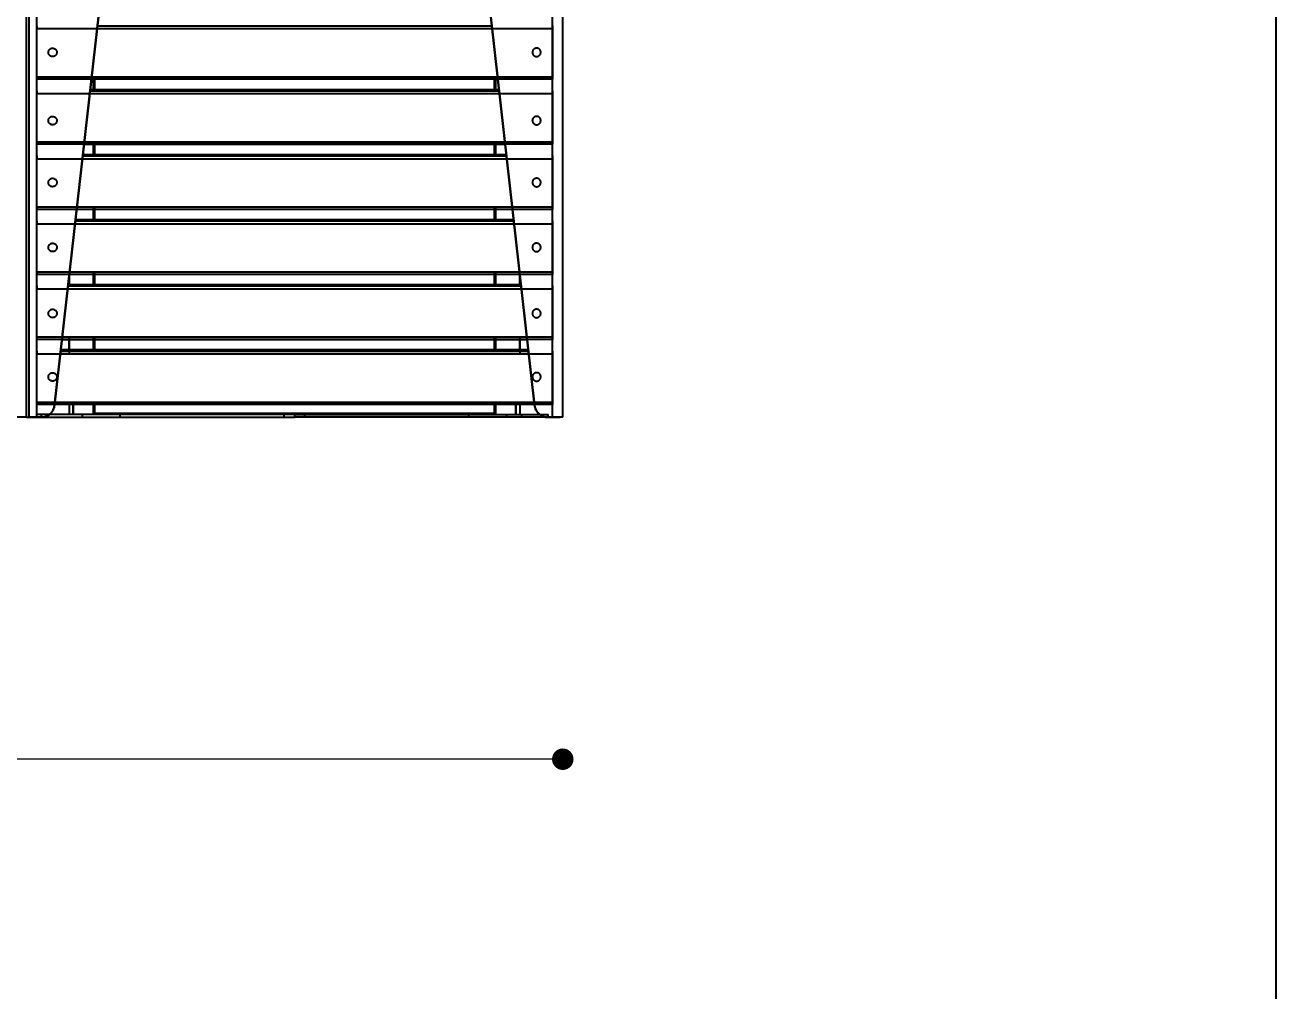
# Model space of a CAD drawing. Header units: millimetres. Extents: x 10366 to 28454, y 24552 to 29702.
# Drawn here: x 17979 to 18912, y 27082 to 27802 of the extents above; entities that cross this region are included whole.
import ezdxf

# ---------------------------------------------------------------- set-up
doc = ezdxf.new("R2010")
doc.units = ezdxf.units.MM
doc.header["$LTSCALE"] = 3
doc.layers.add('DomyÅ›lny', color=7, linetype='Continuous')
doc.styles.get("Standard").update_dxf_attribs({"font": 'arial.ttf'})
doc.dimstyles.new('MATEUSZ', dxfattribs={"dimtxt": 35, "dimasz": 16, "dimexe": 0.18, "dimexo": 0.0625, "dimgap": 0.09, "dimtad": 0, "dimdec": 0, "dimdsep": 46, "dimtxsty": 'Standard', "dimblk": 'DOT', "dimcen": 0.09, "dimse1": 1, "dimse2": 1, "dimadec": 0, "dimazin": 0, "dimtfac": 1, "dimtdec": 0, "dimtofl": 0, "dimtmove": 0, "dimatfit": 3, "dimfxl": 1, "dimtolj": 1, "dimtzin": 0, "dimlwd": 9, "dimlwe": 9, "dimarcsym": 0})

# ---------------------------------------------------------------- blocks, each defined once
blk = doc.blocks.new('_Dot')
at = {"color": 0, "linetype": 'ByBlock', "lineweight": -2}
blk.add_line((-0.5, 0), (-1, 0), dxfattribs=at)
at = {"color": 0, "linetype": 'ByBlock', "const_width": 0.5}
blk.add_lwpolyline([(-0.25, 0, 1), (0.25, 0, 1)], format="xyb", close=True, dxfattribs=at)
blk = doc.blocks.new('*D52')
at = {"color": 0, "lineweight": 9, "transparency": 16777216}
for p, q in [((16795.83, 27254.8), (17529.19, 27254.8)), ((18363.83, 27254.8), (17630.48, 27254.8))]:
    blk.add_line(p, q, dxfattribs=at)
at = {"layer": 'Defpoints', "color": 0, "transparency": 16777216}
for p in [(16779.83, 27509.83), (18379.83, 27509.83), (18379.83, 27254.8)]:
    blk.add_point(p, dxfattribs=at)
at = {"color": 0, "lineweight": 9, "transparency": 16777216, "xscale": 16, "yscale": 16, "zscale": 16, "rotation": 180}
blk.add_blockref('_Dot', (16779.83, 27254.8), dxfattribs=at)
at = {"color": 0, "lineweight": 9, "transparency": 16777216, "xscale": 16, "yscale": 16, "zscale": 16}
blk.add_blockref('_Dot', (18379.83, 27254.8), dxfattribs=at)
at = {"color": 0, "transparency": 16777216, "insert": (17579.83, 27254.8), "char_height": 35, "attachment_point": 5}
blk.add_mtext('\\A1;1600', dxfattribs=at)

msp = doc.modelspace()

# ---------------------------------------------------------------- linework, layer by layer
msp.add_lwpolyline([(15282.83, 24555.13), (15282.83, 29687.29), (18911.63, 29687.29), (18911.63, 24555.13)], close=True)
at = {"layer": 'DomyÅ›lny'}
for p, q in [((18379.83, 27509.83), (18379.83, 28283.59)), ((17979.83, 27509.83), (17979.83, 28219.94)), ((17979.83, 27509.83), (17979.83, 28219.94)), ((17981.83, 27509.83), (17981.83, 28219.94)), ((17987.59, 27509.83), (17987.59, 28218.62)), ((18372.07, 27509.83), (18372.07, 28218.62)), ((18379.83, 27509.83), (18379.83, 28219.94)), ((18000.84, 27518.71), (18073.55, 28163.24)), ((18073.51, 28162.9), (18000.84, 27518.71)), ((18358.83, 27518.71), (18286.12, 28163.24)), ((18286.16, 28162.9), (18358.83, 27518.71)), ((17987.59, 27763.76), (17987.59, 27799.68)), ((17987.59, 27799.68), (18372.07, 27799.68)), ((18032.77, 27801.81), (18326.9, 27801.81)), ((18372.07, 27799.68), (18372.07, 27763.76)), ((17987.59, 27763.76), (18372.07, 27763.76)), ((18372.07, 27761.89), (17987.59, 27761.89)), ((18029.83, 27753.29), (18029.83, 27763)), ((18030.83, 27753.29), (18030.83, 27763.76)), ((18328.83, 27753.29), (18328.83, 27763.76)), ((18329.83, 27754), (18329.83, 27763)), ((17987.59, 27715.24), (17987.59, 27751.16)), ((17987.59, 27751.16), (18372.07, 27751.16)), ((18027.3, 27753.29), (18332.37, 27753.29)), ((18027.42, 27754.33), (18332.25, 27754.33)), ((18027.42, 27754.32), (18332.25, 27754.32)), ((18372.07, 27751.16), (18372.07, 27715.24)), ((17987.59, 27715.24), (18372.07, 27715.24)), ((18029.83, 27704.77), (18029.83, 27715.24)), ((18030.83, 27704.77), (18030.83, 27715.24)), ((18328.83, 27704.77), (18328.83, 27715.24)), ((18329.83, 27704.77), (18329.83, 27715.24)), ((18372.07, 27713.37), (17987.59, 27713.37)), ((18021.83, 27704.77), (18337.84, 27704.77)), ((18021.94, 27705.81), (18337.73, 27705.81)), ((18021.94, 27705.8), (18337.73, 27705.8)), ((18022.8, 27713.37), (18336.87, 27713.37)), ((17987.59, 27702.64), (18372.07, 27702.64)), ((17987.59, 27666.72), (17987.59, 27702.64)), ((18372.07, 27702.64), (18372.07, 27666.72)), ((17987.59, 27666.72), (18372.07, 27666.72)), ((18372.07, 27664.85), (17987.59, 27664.85)), ((18029.83, 27656.25), (18029.83, 27666.72)), ((18030.83, 27656.25), (18030.83, 27666.72)), ((18328.83, 27656.25), (18328.83, 27666.72)), ((18329.83, 27656.25), (18329.83, 27666.72)), ((17987.59, 27618.2), (17987.59, 27654.12)), ((17987.59, 27654.12), (18372.07, 27654.12)), ((18016.35, 27656.25), (18343.32, 27656.25)), ((18016.47, 27657.29), (18343.2, 27657.29)), ((18016.47, 27657.28), (18343.2, 27657.28)), ((18372.07, 27654.12), (18372.07, 27618.2)), ((17987.59, 27618.2), (18372.07, 27618.2)), ((18372.07, 27616.33), (17987.59, 27616.33)), ((18011.83, 27608.43), (18011.83, 27616.2)), ((18011.83, 27616.2), (18011.83, 27607.61)), ((18029.83, 27607.73), (18029.83, 27618.2)), ((18030.83, 27607.73), (18030.83, 27618.2)), ((18328.83, 27607.73), (18328.83, 27618.2)), ((18329.83, 27607.73), (18329.83, 27618.2)), ((18347.83, 27616.22), (18347.83, 27607.61)), ((18347.83, 27608.43), (18347.83, 27616.22)), ((17987.59, 27605.6), (18372.07, 27605.6)), ((17987.59, 27569.68), (17987.59, 27605.6)), ((18010.88, 27607.73), (18348.79, 27607.73)), ((18011, 27608.77), (18348.67, 27608.77)), ((18011, 27608.76), (18348.67, 27608.76)), ((18372.07, 27605.6), (18372.07, 27569.68)), ((17987.59, 27569.68), (18372.07, 27569.68)), ((18372.07, 27567.81), (17987.59, 27567.81)), ((18006.38, 27567.81), (18353.29, 27567.81)), ((18011.83, 27559.21), (18011.83, 27569.68)), ((18011.83, 27569.68), (18011.83, 27557.08)), ((18029.83, 27559.21), (18029.83, 27569.68)), ((18030.83, 27559.21), (18030.83, 27569.68)), ((18328.83, 27559.21), (18328.83, 27569.68)), ((18329.83, 27559.21), (18329.83, 27569.68)), ((18347.83, 27569.68), (18347.83, 27557.08)), ((18347.83, 27559.21), (18347.83, 27569.68)), ((17987.59, 27521.16), (17987.59, 27557.08)), ((17987.59, 27557.08), (18372.07, 27557.08)), ((18005.4, 27559.21), (18354.26, 27559.21)), ((18005.52, 27560.25), (18354.15, 27560.25)), ((18005.52, 27560.24), (18354.15, 27560.24)), ((18372.07, 27557.08), (18372.07, 27521.16)), ((17987.59, 27521.16), (18372.07, 27521.16)), ((18372.07, 27519.29), (17987.59, 27519.29)), ((18011.83, 27521.16), (18011.83, 27511.84)), ((18011.83, 27521.16), (18011.83, 27511.84)), ((18014.83, 27521.16), (18014.83, 27511.83)), ((18014.83, 27511.83), (18014.83, 27521.16)), ((18029.83, 27511.83), (18029.83, 27521.16)), ((18030.83, 27512.83), (18030.83, 27521.16)), ((18328.83, 27512.83), (18328.83, 27521.16)), ((18329.83, 27511.83), (18329.83, 27521.16)), ((18344.83, 27521.16), (18344.83, 27511.83)), ((18344.83, 27511.83), (18344.83, 27521.16)), ((18347.83, 27521.16), (18347.83, 27511.84)), ((18347.83, 27521.16), (18347.83, 27511.84)), ((17981.83, 27509.83), (17981.83, 27511.83)), ((17981.83, 27509.83), (17990.81, 27509.83)), ((17990.81, 27511.83), (17987.59, 27511.83)), ((17987.59, 27509.83), (17990.9, 27509.83)), ((17990.9, 27509.83), (17987.59, 27509.83)), ((17990.81, 27511.83), (17990.81, 27509.83)), ((18179.83, 27511.83), (17990.81, 27511.83)), ((17990.81, 27509.83), (18179.83, 27509.83)), ((18021.46, 27511.83), (18021.46, 27509.83)), ((18030.83, 27512.83), (18328.83, 27512.83)), ((18049.83, 27509.83), (18049.83, 27511.83)), ((18172.07, 27509.83), (18172.07, 27511.83)), ((18179.83, 27511.83), (18368.86, 27511.83)), ((18179.83, 27511.83), (18179.83, 27509.83)), ((18179.83, 27511.83), (18179.83, 27509.83)), ((18368.86, 27509.83), (18179.83, 27509.83)), ((18187.59, 27509.83), (18187.59, 27511.83)), ((18309.83, 27509.83), (18309.83, 27511.83)), ((18338.21, 27509.83), (18338.21, 27511.83)), ((18349.21, 27509.83), (18349.21, 27511.83)), ((18372.07, 27509.83), (18368.77, 27509.83)), ((18368.77, 27509.83), (18372.07, 27509.83)), ((18368.86, 27509.83), (18368.86, 27511.83)), ((18368.86, 27509.83), (18377.83, 27509.83))]:
    msp.add_line(p, q, dxfattribs=at)
for points in [[(17987.59, 27801.81, 0), (17987.59, 27801.78, 0), (17987.59, 27801.68, 0), (17987.59, 27801.25, 0), (17987.59, 27799.68, 0)], [(18372.07, 27801.81, 0), (18372.07, 27801.78, 0), (18372.07, 27801.68, 0), (18372.07, 27801.25, 0), (18372.07, 27799.68, 0)], [(17987.59, 27763.76, 0), (17987.59, 27762.37, 0), (17987.59, 27761.99, 0), (17987.59, 27761.9, 0), (17987.59, 27761.89, 0), (17987.59, 27761.89, 0), (17987.59, 27761.89, 0), (17987.59, 27761.89, 0), (17987.59, 27761.89, 0), (17987.59, 27761.89, 0), (17987.59, 27761.89, 0), (17987.59, 27761.89, 0), (17987.59, 27761.89, 0), (17987.59, 27761.89, 0), (17987.59, 27761.89, 0), (17987.59, 27761.89, 0), (17987.59, 27761.89, 0), (17987.59, 27761.89, 0), (17987.59, 27761.89, 0), (17987.59, 27761.89, 0), (17987.59, 27761.89, 0), (17987.59, 27761.89, 0), (17987.59, 27761.89, 0)], [(18372.07, 27763.76, 0), (18372.07, 27762.37, 0), (18372.07, 27761.99, 0), (18372.07, 27761.9, 0), (18372.07, 27761.89, 0), (18372.07, 27761.89, 0), (18372.07, 27761.89, 0), (18372.07, 27761.89, 0), (18372.07, 27761.89, 0), (18372.07, 27761.89, 0), (18372.07, 27761.89, 0), (18372.07, 27761.89, 0), (18372.07, 27761.89, 0), (18372.07, 27761.89, 0), (18372.07, 27761.89, 0), (18372.07, 27761.89, 0), (18372.07, 27761.89, 0), (18372.07, 27761.89, 0), (18372.07, 27761.89, 0), (18372.07, 27761.89, 0), (18372.07, 27761.89, 0), (18372.07, 27761.89, 0), (18372.07, 27761.89, 0)], [(17987.59, 27753.29, 0), (17987.59, 27753.26, 0), (17987.59, 27753.16, 0), (17987.59, 27752.73, 0), (17987.59, 27751.16, 0)], [(18372.07, 27753.29, 0), (18372.07, 27753.26, 0), (18372.07, 27753.16, 0), (18372.07, 27752.73, 0), (18372.07, 27751.16, 0)], [(17987.59, 27715.24, 0), (17987.59, 27713.85, 0), (17987.59, 27713.47, 0), (17987.59, 27713.38, 0), (17987.59, 27713.37, 0), (17987.59, 27713.37, 0), (17987.59, 27713.37, 0), (17987.59, 27713.37, 0), (17987.59, 27713.37, 0), (17987.59, 27713.37, 0), (17987.59, 27713.37, 0), (17987.59, 27713.37, 0), (17987.59, 27713.37, 0), (17987.59, 27713.37, 0), (17987.59, 27713.37, 0), (17987.59, 27713.37, 0), (17987.59, 27713.37, 0), (17987.59, 27713.37, 0), (17987.59, 27713.37, 0), (17987.59, 27713.37, 0), (17987.59, 27713.37, 0), (17987.59, 27713.37, 0), (17987.59, 27713.37, 0)], [(18372.07, 27715.24, 0), (18372.07, 27713.85, 0), (18372.07, 27713.47, 0), (18372.07, 27713.38, 0), (18372.07, 27713.37, 0), (18372.07, 27713.37, 0), (18372.07, 27713.37, 0), (18372.07, 27713.37, 0), (18372.07, 27713.37, 0), (18372.07, 27713.37, 0), (18372.07, 27713.37, 0), (18372.07, 27713.37, 0), (18372.07, 27713.37, 0), (18372.07, 27713.37, 0), (18372.07, 27713.37, 0), (18372.07, 27713.37, 0), (18372.07, 27713.37, 0), (18372.07, 27713.37, 0), (18372.07, 27713.37, 0), (18372.07, 27713.37, 0), (18372.07, 27713.37, 0), (18372.07, 27713.37, 0), (18372.07, 27713.37, 0)], [(17987.59, 27704.77, 0), (17987.59, 27704.74, 0), (17987.59, 27704.64, 0), (17987.59, 27704.21, 0), (17987.59, 27702.64, 0)], [(18372.07, 27704.77, 0), (18372.07, 27704.74, 0), (18372.07, 27704.64, 0), (18372.07, 27704.21, 0), (18372.07, 27702.64, 0)], [(17987.59, 27666.72, 0), (17987.59, 27665.33, 0), (17987.59, 27664.95, 0), (17987.59, 27664.86, 0), (17987.59, 27664.85, 0), (17987.59, 27664.85, 0), (17987.59, 27664.85, 0), (17987.59, 27664.85, 0), (17987.59, 27664.85, 0), (17987.59, 27664.85, 0), (17987.59, 27664.85, 0), (17987.59, 27664.85, 0), (17987.59, 27664.85, 0), (17987.59, 27664.85, 0), (17987.59, 27664.85, 0), (17987.59, 27664.85, 0), (17987.59, 27664.85, 0), (17987.59, 27664.85, 0), (17987.59, 27664.85, 0), (17987.59, 27664.85, 0), (17987.59, 27664.85, 0), (17987.59, 27664.85, 0), (17987.59, 27664.85, 0)], [(18372.07, 27666.72, 0), (18372.07, 27665.33, 0), (18372.07, 27664.95, 0), (18372.07, 27664.86, 0), (18372.07, 27664.85, 0), (18372.07, 27664.85, 0), (18372.07, 27664.85, 0), (18372.07, 27664.85, 0), (18372.07, 27664.85, 0), (18372.07, 27664.85, 0), (18372.07, 27664.85, 0), (18372.07, 27664.85, 0), (18372.07, 27664.85, 0), (18372.07, 27664.85, 0), (18372.07, 27664.85, 0), (18372.07, 27664.85, 0), (18372.07, 27664.85, 0), (18372.07, 27664.85, 0), (18372.07, 27664.85, 0), (18372.07, 27664.85, 0), (18372.07, 27664.85, 0), (18372.07, 27664.85, 0), (18372.07, 27664.85, 0)], [(17987.59, 27656.25, 0), (17987.59, 27656.22, 0), (17987.59, 27656.12, 0), (17987.59, 27655.69, 0), (17987.59, 27654.12, 0)], [(18372.07, 27656.25, 0), (18372.07, 27656.22, 0), (18372.07, 27656.12, 0), (18372.07, 27655.69, 0), (18372.07, 27654.12, 0)], [(17987.59, 27618.2, 0), (17987.59, 27616.81, 0), (17987.59, 27616.43, 0), (17987.59, 27616.34, 0), (17987.59, 27616.33, 0), (17987.59, 27616.33, 0), (17987.59, 27616.33, 0), (17987.59, 27616.33, 0), (17987.59, 27616.33, 0), (17987.59, 27616.33, 0), (17987.59, 27616.33, 0), (17987.59, 27616.33, 0), (17987.59, 27616.33, 0), (17987.59, 27616.33, 0), (17987.59, 27616.33, 0), (17987.59, 27616.33, 0), (17987.59, 27616.33, 0), (17987.59, 27616.33, 0), (17987.59, 27616.33, 0), (17987.59, 27616.33, 0), (17987.59, 27616.33, 0), (17987.59, 27616.33, 0), (17987.59, 27616.33, 0)], [(18372.07, 27618.2, 0), (18372.07, 27616.81, 0), (18372.07, 27616.43, 0), (18372.07, 27616.34, 0), (18372.07, 27616.33, 0), (18372.07, 27616.33, 0), (18372.07, 27616.33, 0), (18372.07, 27616.33, 0), (18372.07, 27616.33, 0), (18372.07, 27616.33, 0), (18372.07, 27616.33, 0), (18372.07, 27616.33, 0), (18372.07, 27616.33, 0), (18372.07, 27616.33, 0), (18372.07, 27616.33, 0), (18372.07, 27616.33, 0), (18372.07, 27616.33, 0), (18372.07, 27616.33, 0), (18372.07, 27616.33, 0), (18372.07, 27616.33, 0), (18372.07, 27616.33, 0), (18372.07, 27616.33, 0), (18372.07, 27616.33, 0)], [(17987.59, 27607.73, 0), (17987.59, 27607.7, 0), (17987.59, 27607.6, 0), (17987.59, 27607.17, 0), (17987.59, 27605.6, 0)], [(18372.07, 27607.73, 0), (18372.07, 27607.7, 0), (18372.07, 27607.6, 0), (18372.07, 27607.17, 0), (18372.07, 27605.6, 0)], [(17987.59, 27569.68, 0), (17987.59, 27568.29, 0), (17987.59, 27567.91, 0), (17987.59, 27567.82, 0), (17987.59, 27567.81, 0), (17987.59, 27567.81, 0), (17987.59, 27567.81, 0), (17987.59, 27567.81, 0), (17987.59, 27567.81, 0), (17987.59, 27567.81, 0), (17987.59, 27567.81, 0), (17987.59, 27567.81, 0), (17987.59, 27567.81, 0), (17987.59, 27567.81, 0), (17987.59, 27567.81, 0), (17987.59, 27567.81, 0), (17987.59, 27567.81, 0), (17987.59, 27567.81, 0), (17987.59, 27567.81, 0), (17987.59, 27567.81, 0), (17987.59, 27567.81, 0), (17987.59, 27567.81, 0), (17987.59, 27567.81, 0)], [(18372.07, 27569.68, 0), (18372.07, 27568.29, 0), (18372.07, 27567.91, 0), (18372.07, 27567.82, 0), (18372.07, 27567.81, 0), (18372.07, 27567.81, 0), (18372.07, 27567.81, 0), (18372.07, 27567.81, 0), (18372.07, 27567.81, 0), (18372.07, 27567.81, 0), (18372.07, 27567.81, 0), (18372.07, 27567.81, 0), (18372.07, 27567.81, 0), (18372.07, 27567.81, 0), (18372.07, 27567.81, 0), (18372.07, 27567.81, 0), (18372.07, 27567.81, 0), (18372.07, 27567.81, 0), (18372.07, 27567.81, 0), (18372.07, 27567.81, 0), (18372.07, 27567.81, 0), (18372.07, 27567.81, 0), (18372.07, 27567.81, 0)], [(17987.59, 27559.21, 0), (17987.59, 27559.18, 0), (17987.59, 27559.08, 0), (17987.59, 27558.65, 0), (17987.59, 27557.08, 0)], [(18372.07, 27559.21, 0), (18372.07, 27559.18, 0), (18372.07, 27559.08, 0), (18372.07, 27558.65, 0), (18372.07, 27557.08, 0)], [(17987.59, 27521.16, 0), (17987.59, 27519.77, 0), (17987.59, 27519.39, 0), (17987.59, 27519.3, 0), (17987.59, 27519.29, 0), (17987.59, 27519.29, 0), (17987.59, 27519.29, 0), (17987.59, 27519.29, 0), (17987.59, 27519.29, 0), (17987.59, 27519.29, 0), (17987.59, 27519.29, 0), (17987.59, 27519.29, 0), (17987.59, 27519.29, 0), (17987.59, 27519.29, 0), (17987.59, 27519.29, 0), (17987.59, 27519.29, 0), (17987.59, 27519.29, 0), (17987.59, 27519.29, 0), (17987.59, 27519.29, 0), (17987.59, 27519.29, 0), (17987.59, 27519.29, 0), (17987.59, 27519.29, 0), (17987.59, 27519.29, 0)], [(18000.84, 27518.71, 0), (18000.69, 27517.78, 0), (18000.45, 27516.88, 0), (18000.14, 27516, 0), (17999.75, 27515.17, 0), (17999.28, 27514.37, 0), (17998.74, 27513.62, 0), (17998.14, 27512.93, 0), (17997.48, 27512.3, 0), (17996.77, 27511.74, 0), (17996.02, 27511.24, 0), (17995.23, 27510.81, 0), (17994.4, 27510.46, 0), (17993.55, 27510.19, 0), (17992.67, 27509.99, 0), (17991.8, 27509.87, 0), (17990.9, 27509.83, 0)], [(17990.9, 27509.83, 0), (17991.84, 27509.87, 0), (17992.76, 27510, 0), (17993.67, 27510.22, 0), (17994.55, 27510.52, 0), (17995.39, 27510.9, 0), (17996.19, 27511.35, 0), (17996.95, 27511.87, 0), (17997.65, 27512.45, 0), (17998.29, 27513.09, 0), (17998.87, 27513.79, 0), (17999.38, 27514.53, 0), (17999.82, 27515.31, 0), (18000.19, 27516.12, 0), (18000.48, 27516.97, 0), (18000.69, 27517.82, 0), (18000.84, 27518.71, 0)], [(18358.83, 27518.71, 0), (18358.98, 27517.78, 0), (18359.21, 27516.88, 0), (18359.53, 27516, 0), (18359.92, 27515.17, 0), (18360.39, 27514.37, 0), (18360.93, 27513.62, 0), (18361.53, 27512.93, 0), (18362.19, 27512.3, 0), (18362.9, 27511.74, 0), (18363.65, 27511.24, 0), (18364.44, 27510.81, 0), (18365.27, 27510.46, 0), (18366.12, 27510.19, 0), (18366.99, 27509.99, 0), (18367.87, 27509.87, 0), (18368.77, 27509.83, 0)], [(18368.77, 27509.83, 0), (18367.83, 27509.87, 0), (18366.91, 27510, 0), (18366, 27510.22, 0), (18365.12, 27510.52, 0), (18364.28, 27510.9, 0), (18363.48, 27511.35, 0), (18362.72, 27511.87, 0), (18362.02, 27512.45, 0), (18361.38, 27513.09, 0), (18360.8, 27513.79, 0), (18360.29, 27514.53, 0), (18359.85, 27515.31, 0), (18359.48, 27516.12, 0), (18359.19, 27516.97, 0), (18358.97, 27517.82, 0), (18358.83, 27518.71, 0)], [(18372.07, 27521.16, 0), (18372.07, 27519.77, 0), (18372.07, 27519.39, 0), (18372.07, 27519.3, 0), (18372.07, 27519.29, 0), (18372.07, 27519.29, 0), (18372.07, 27519.29, 0), (18372.07, 27519.29, 0), (18372.07, 27519.29, 0), (18372.07, 27519.29, 0), (18372.07, 27519.29, 0), (18372.07, 27519.29, 0), (18372.07, 27519.29, 0), (18372.07, 27519.29, 0), (18372.07, 27519.29, 0), (18372.07, 27519.29, 0), (18372.07, 27519.29, 0), (18372.07, 27519.29, 0), (18372.07, 27519.29, 0), (18372.07, 27519.29, 0), (18372.07, 27519.29, 0), (18372.07, 27519.29, 0), (18372.07, 27519.29, 0)], [(17979.83, 27509.83, 0), (17979.83, 27509.83, 0), (17979.83, 27509.83, 0), (17979.83, 27509.83, 0), (17979.83, 27509.83, 0), (17979.83, 27509.83, 0), (17979.83, 27509.83, 0), (17979.83, 27509.83, 0), (17979.83, 27509.83, 0), (17979.83, 27509.83, 0), (17979.83, 27509.83, 0), (17979.82, 27509.83, 0), (17979.69, 27509.83, 0), (17979.04, 27509.83, 0), (17972.07, 27509.83, 0)], [(17979.83, 27509.83, 0), (17979.83, 27509.83, 0), (17979.83, 27509.83, 0), (17979.83, 27509.83, 0), (17979.83, 27509.83, 0), (17979.83, 27509.83, 0), (17979.83, 27509.83, 0), (17979.83, 27509.83, 0), (17979.83, 27509.83, 0), (17979.83, 27509.83, 0), (17979.84, 27509.83, 0), (17979.85, 27509.83, 0), (17979.9, 27509.83, 0), (17980.09, 27509.83, 0), (17982.06, 27509.83, 0), (17987.59, 27509.83, 0)], [(17987.59, 27509.83, 0), (17981.83, 27509.83, 0)], [(18372.07, 27509.83, 0), (18377.83, 27509.83, 0)], [(18379.83, 27509.83, 0), (18379.83, 27509.83, 0), (18379.83, 27509.83, 0), (18379.83, 27509.83, 0), (18379.83, 27509.83, 0), (18379.83, 27509.83, 0), (18379.83, 27509.83, 0), (18379.83, 27509.83, 0), (18379.83, 27509.83, 0), (18379.83, 27509.83, 0), (18379.83, 27509.83, 0), (18379.82, 27509.83, 0), (18379.69, 27509.83, 0), (18379.04, 27509.83, 0), (18372.07, 27509.83, 0)]]:
    msp.add_polyline3d(points, dxfattribs=at)
for points in [[(17996.3, 27781.41, 0), (17996.26, 27781.69, 0), (17996.25, 27781.98, 0), (17996.27, 27782.28, 0), (17996.32, 27782.58, 0), (17996.4, 27782.89, 0), (17996.51, 27783.19, 0), (17996.66, 27783.48, 0), (17996.83, 27783.75, 0), (17997.03, 27784.01, 0), (17997.26, 27784.24, 0), (17997.5, 27784.45, 0), (17997.76, 27784.62, 0), (17998.04, 27784.77, 0), (17998.31, 27784.89, 0), (17998.59, 27784.97, 0), (17998.87, 27785.03, 0), (17999.15, 27785.07, 0), (17999.44, 27785.08, 0), (17999.74, 27785.06, 0), (18000.05, 27785.01, 0), (18000.35, 27784.93, 0), (18000.65, 27784.82, 0), (18000.94, 27784.68, 0), (18001.22, 27784.5, 0), (18001.48, 27784.3, 0), (18001.71, 27784.08, 0), (18001.91, 27783.83, 0), (18002.09, 27783.57, 0), (18002.24, 27783.3, 0), (18002.36, 27783.02, 0), (18002.45, 27782.74, 0), (18002.51, 27782.47, 0), (18002.54, 27782.19, 0), (18002.55, 27781.89, 0), (18002.53, 27781.59, 0), (18002.48, 27781.29, 0), (18002.4, 27780.98, 0), (18002.29, 27780.69, 0), (18002.15, 27780.4, 0), (18001.97, 27780.12, 0), (18001.77, 27779.87, 0), (18001.54, 27779.63, 0), (18001.3, 27779.43, 0), (18001.04, 27779.25, 0), (18000.77, 27779.1, 0), (18000.49, 27778.99, 0), (18000.21, 27778.9, 0), (17999.93, 27778.84, 0), (17999.65, 27778.8, 0), (17999.36, 27778.79, 0), (17999.06, 27778.81, 0), (17998.75, 27778.86, 0), (17998.45, 27778.94, 0), (17998.15, 27779.05, 0), (17997.86, 27779.2, 0), (17997.58, 27779.37, 0), (17997.33, 27779.57, 0), (17997.09, 27779.8, 0), (17996.89, 27780.04, 0), (17996.71, 27780.3, 0), (17996.56, 27780.57, 0), (17996.44, 27780.85, 0), (17996.36, 27781.13, 0)], [(18363.37, 27781.41, 0), (18363.41, 27781.69, 0), (18363.42, 27781.98, 0), (18363.4, 27782.28, 0), (18363.35, 27782.58, 0), (18363.27, 27782.89, 0), (18363.16, 27783.19, 0), (18363.01, 27783.48, 0), (18362.84, 27783.75, 0), (18362.64, 27784.01, 0), (18362.41, 27784.24, 0), (18362.16, 27784.45, 0), (18361.9, 27784.62, 0), (18361.63, 27784.77, 0), (18361.35, 27784.89, 0), (18361.07, 27784.97, 0), (18360.8, 27785.03, 0), (18360.52, 27785.07, 0), (18360.22, 27785.08, 0), (18359.92, 27785.06, 0), (18359.62, 27785.01, 0), (18359.31, 27784.93, 0), (18359.01, 27784.82, 0), (18358.72, 27784.68, 0), (18358.45, 27784.5, 0), (18358.19, 27784.3, 0), (18357.96, 27784.08, 0), (18357.75, 27783.83, 0), (18357.57, 27783.57, 0), (18357.43, 27783.3, 0), (18357.31, 27783.02, 0), (18357.22, 27782.74, 0), (18357.16, 27782.47, 0), (18357.13, 27782.19, 0), (18357.12, 27781.89, 0), (18357.13, 27781.59, 0), (18357.18, 27781.29, 0), (18357.26, 27780.98, 0), (18357.38, 27780.69, 0), (18357.52, 27780.4, 0), (18357.69, 27780.12, 0), (18357.9, 27779.87, 0), (18358.12, 27779.63, 0), (18358.37, 27779.43, 0), (18358.63, 27779.25, 0), (18358.9, 27779.1, 0), (18359.18, 27778.99, 0), (18359.46, 27778.9, 0), (18359.73, 27778.84, 0), (18360.02, 27778.8, 0), (18360.31, 27778.79, 0), (18360.61, 27778.81, 0), (18360.91, 27778.86, 0), (18361.22, 27778.94, 0), (18361.52, 27779.05, 0), (18361.81, 27779.2, 0), (18362.09, 27779.37, 0), (18362.34, 27779.57, 0), (18362.57, 27779.8, 0), (18362.78, 27780.04, 0), (18362.96, 27780.3, 0), (18363.1, 27780.57, 0), (18363.22, 27780.85, 0), (18363.31, 27781.13, 0)], [(17996.3, 27730.54, 0), (17996.26, 27730.82, 0), (17996.25, 27731.11, 0), (17996.27, 27731.41, 0), (17996.32, 27731.72, 0), (17996.4, 27732.02, 0), (17996.51, 27732.32, 0), (17996.66, 27732.61, 0), (17996.83, 27732.89, 0), (17997.03, 27733.14, 0), (17997.26, 27733.37, 0), (17997.5, 27733.58, 0), (17997.76, 27733.76, 0), (17998.04, 27733.9, 0), (17998.31, 27734.02, 0), (17998.59, 27734.11, 0), (17998.87, 27734.17, 0), (17999.15, 27734.21, 0), (17999.44, 27734.21, 0), (17999.74, 27734.2, 0), (18000.05, 27734.15, 0), (18000.35, 27734.07, 0), (18000.65, 27733.96, 0), (18000.94, 27733.81, 0), (18001.22, 27733.64, 0), (18001.48, 27733.44, 0), (18001.71, 27733.21, 0), (18001.91, 27732.97, 0), (18002.09, 27732.71, 0), (18002.24, 27732.43, 0), (18002.36, 27732.16, 0), (18002.45, 27731.88, 0), (18002.51, 27731.6, 0), (18002.54, 27731.32, 0), (18002.55, 27731.03, 0), (18002.53, 27730.73, 0), (18002.48, 27730.42, 0), (18002.4, 27730.12, 0), (18002.29, 27729.82, 0), (18002.15, 27729.53, 0), (18001.97, 27729.26, 0), (18001.77, 27729, 0), (18001.54, 27728.77, 0), (18001.3, 27728.56, 0), (18001.04, 27728.39, 0), (18000.77, 27728.24, 0), (18000.49, 27728.12, 0), (18000.21, 27728.03, 0), (17999.93, 27727.97, 0), (17999.65, 27727.94, 0), (17999.36, 27727.93, 0), (17999.06, 27727.95, 0), (17998.75, 27728, 0), (17998.45, 27728.08, 0), (17998.15, 27728.19, 0), (17997.86, 27728.33, 0), (17997.58, 27728.51, 0), (17997.33, 27728.71, 0), (17997.09, 27728.93, 0), (17996.89, 27729.18, 0), (17996.71, 27729.44, 0), (17996.56, 27729.71, 0), (17996.44, 27729.99, 0), (17996.36, 27730.27, 0)], [(18363.37, 27730.54, 0), (18363.41, 27730.82, 0), (18363.42, 27731.11, 0), (18363.4, 27731.41, 0), (18363.35, 27731.72, 0), (18363.27, 27732.02, 0), (18363.16, 27732.32, 0), (18363.01, 27732.61, 0), (18362.84, 27732.89, 0), (18362.64, 27733.14, 0), (18362.41, 27733.37, 0), (18362.16, 27733.58, 0), (18361.9, 27733.76, 0), (18361.63, 27733.9, 0), (18361.35, 27734.02, 0), (18361.07, 27734.11, 0), (18360.8, 27734.17, 0), (18360.52, 27734.21, 0), (18360.22, 27734.21, 0), (18359.92, 27734.2, 0), (18359.62, 27734.15, 0), (18359.31, 27734.07, 0), (18359.01, 27733.96, 0), (18358.72, 27733.81, 0), (18358.45, 27733.64, 0), (18358.19, 27733.44, 0), (18357.96, 27733.21, 0), (18357.75, 27732.97, 0), (18357.57, 27732.71, 0), (18357.43, 27732.43, 0), (18357.31, 27732.16, 0), (18357.22, 27731.88, 0), (18357.16, 27731.6, 0), (18357.13, 27731.32, 0), (18357.12, 27731.03, 0), (18357.13, 27730.73, 0), (18357.18, 27730.42, 0), (18357.26, 27730.12, 0), (18357.38, 27729.82, 0), (18357.52, 27729.53, 0), (18357.69, 27729.26, 0), (18357.9, 27729, 0), (18358.12, 27728.77, 0), (18358.37, 27728.56, 0), (18358.63, 27728.39, 0), (18358.9, 27728.24, 0), (18359.18, 27728.12, 0), (18359.46, 27728.03, 0), (18359.73, 27727.97, 0), (18360.02, 27727.94, 0), (18360.31, 27727.93, 0), (18360.61, 27727.95, 0), (18360.91, 27728, 0), (18361.22, 27728.08, 0), (18361.52, 27728.19, 0), (18361.81, 27728.33, 0), (18362.09, 27728.51, 0), (18362.34, 27728.71, 0), (18362.57, 27728.93, 0), (18362.78, 27729.18, 0), (18362.96, 27729.44, 0), (18363.1, 27729.71, 0), (18363.22, 27729.99, 0), (18363.31, 27730.27, 0)], [(17996.3, 27684.36, 0), (17996.26, 27684.64, 0), (17996.25, 27684.93, 0), (17996.27, 27685.23, 0), (17996.32, 27685.54, 0), (17996.4, 27685.84, 0), (17996.51, 27686.14, 0), (17996.66, 27686.43, 0), (17996.83, 27686.7, 0), (17997.03, 27686.96, 0), (17997.26, 27687.19, 0), (17997.5, 27687.4, 0), (17997.76, 27687.57, 0), (17998.04, 27687.72, 0), (17998.31, 27687.84, 0), (17998.59, 27687.93, 0), (17998.87, 27687.99, 0), (17999.15, 27688.02, 0), (17999.44, 27688.03, 0), (17999.74, 27688.01, 0), (18000.05, 27687.96, 0), (18000.35, 27687.88, 0), (18000.65, 27687.77, 0), (18000.94, 27687.63, 0), (18001.22, 27687.45, 0), (18001.48, 27687.25, 0), (18001.71, 27687.03, 0), (18001.91, 27686.78, 0), (18002.09, 27686.52, 0), (18002.24, 27686.25, 0), (18002.36, 27685.97, 0), (18002.45, 27685.69, 0), (18002.51, 27685.42, 0), (18002.54, 27685.14, 0), (18002.55, 27684.85, 0), (18002.53, 27684.55, 0), (18002.48, 27684.24, 0), (18002.4, 27683.94, 0), (18002.29, 27683.64, 0), (18002.15, 27683.35, 0), (18001.97, 27683.07, 0), (18001.77, 27682.82, 0), (18001.54, 27682.59, 0), (18001.3, 27682.38, 0), (18001.04, 27682.2, 0), (18000.77, 27682.06, 0), (18000.49, 27681.94, 0), (18000.21, 27681.85, 0), (17999.93, 27681.79, 0), (17999.65, 27681.75, 0), (17999.36, 27681.75, 0), (17999.06, 27681.76, 0), (17998.75, 27681.81, 0), (17998.45, 27681.89, 0), (17998.15, 27682, 0), (17997.86, 27682.15, 0), (17997.58, 27682.32, 0), (17997.33, 27682.52, 0), (17997.09, 27682.75, 0), (17996.89, 27682.99, 0), (17996.71, 27683.25, 0), (17996.56, 27683.53, 0), (17996.44, 27683.8, 0), (17996.36, 27684.08, 0)], [(18363.37, 27684.36, 0), (18363.41, 27684.64, 0), (18363.42, 27684.93, 0), (18363.4, 27685.23, 0), (18363.35, 27685.54, 0), (18363.27, 27685.84, 0), (18363.16, 27686.14, 0), (18363.01, 27686.43, 0), (18362.84, 27686.7, 0), (18362.64, 27686.96, 0), (18362.41, 27687.19, 0), (18362.16, 27687.4, 0), (18361.9, 27687.57, 0), (18361.63, 27687.72, 0), (18361.35, 27687.84, 0), (18361.07, 27687.93, 0), (18360.8, 27687.99, 0), (18360.52, 27688.02, 0), (18360.22, 27688.03, 0), (18359.92, 27688.01, 0), (18359.62, 27687.96, 0), (18359.31, 27687.88, 0), (18359.01, 27687.77, 0), (18358.72, 27687.63, 0), (18358.45, 27687.45, 0), (18358.19, 27687.25, 0), (18357.96, 27687.03, 0), (18357.75, 27686.78, 0), (18357.57, 27686.52, 0), (18357.43, 27686.25, 0), (18357.31, 27685.97, 0), (18357.22, 27685.69, 0), (18357.16, 27685.42, 0), (18357.13, 27685.14, 0), (18357.12, 27684.85, 0), (18357.13, 27684.55, 0), (18357.18, 27684.24, 0), (18357.26, 27683.94, 0), (18357.38, 27683.64, 0), (18357.52, 27683.35, 0), (18357.69, 27683.07, 0), (18357.9, 27682.82, 0), (18358.12, 27682.59, 0), (18358.37, 27682.38, 0), (18358.63, 27682.2, 0), (18358.9, 27682.06, 0), (18359.18, 27681.94, 0), (18359.46, 27681.85, 0), (18359.73, 27681.79, 0), (18360.02, 27681.75, 0), (18360.31, 27681.75, 0), (18360.61, 27681.76, 0), (18360.91, 27681.81, 0), (18361.22, 27681.89, 0), (18361.52, 27682, 0), (18361.81, 27682.15, 0), (18362.09, 27682.32, 0), (18362.34, 27682.52, 0), (18362.57, 27682.75, 0), (18362.78, 27682.99, 0), (18362.96, 27683.25, 0), (18363.1, 27683.53, 0), (18363.22, 27683.8, 0), (18363.31, 27684.08, 0)], [(17996.3, 27635.93, 0), (17996.26, 27636.21, 0), (17996.25, 27636.5, 0), (17996.27, 27636.8, 0), (17996.32, 27637.1, 0), (17996.4, 27637.41, 0), (17996.51, 27637.71, 0), (17996.66, 27638, 0), (17996.83, 27638.27, 0), (17997.03, 27638.53, 0), (17997.26, 27638.76, 0), (17997.5, 27638.96, 0), (17997.76, 27639.14, 0), (17998.04, 27639.29, 0), (17998.31, 27639.41, 0), (17998.59, 27639.49, 0), (17998.87, 27639.55, 0), (17999.15, 27639.59, 0), (17999.44, 27639.6, 0), (17999.74, 27639.58, 0), (18000.05, 27639.53, 0), (18000.35, 27639.45, 0), (18000.65, 27639.34, 0), (18000.94, 27639.2, 0), (18001.22, 27639.02, 0), (18001.48, 27638.82, 0), (18001.71, 27638.6, 0), (18001.91, 27638.35, 0), (18002.09, 27638.09, 0), (18002.24, 27637.82, 0), (18002.36, 27637.54, 0), (18002.45, 27637.26, 0), (18002.51, 27636.99, 0), (18002.54, 27636.71, 0), (18002.55, 27636.41, 0), (18002.53, 27636.11, 0), (18002.48, 27635.81, 0), (18002.4, 27635.5, 0), (18002.29, 27635.2, 0), (18002.15, 27634.91, 0), (18001.97, 27634.64, 0), (18001.77, 27634.38, 0), (18001.54, 27634.15, 0), (18001.3, 27633.95, 0), (18001.04, 27633.77, 0), (18000.77, 27633.62, 0), (18000.49, 27633.51, 0), (18000.21, 27633.42, 0), (17999.93, 27633.36, 0), (17999.65, 27633.32, 0), (17999.36, 27633.31, 0), (17999.06, 27633.33, 0), (17998.75, 27633.38, 0), (17998.45, 27633.46, 0), (17998.15, 27633.57, 0), (17997.86, 27633.72, 0), (17997.58, 27633.89, 0), (17997.33, 27634.09, 0), (17997.09, 27634.32, 0), (17996.89, 27634.56, 0), (17996.71, 27634.82, 0), (17996.56, 27635.09, 0), (17996.44, 27635.37, 0), (17996.36, 27635.65, 0)], [(18363.37, 27635.93, 0), (18363.41, 27636.21, 0), (18363.42, 27636.5, 0), (18363.4, 27636.8, 0), (18363.35, 27637.1, 0), (18363.27, 27637.41, 0), (18363.16, 27637.71, 0), (18363.01, 27638, 0), (18362.84, 27638.27, 0), (18362.64, 27638.53, 0), (18362.41, 27638.76, 0), (18362.16, 27638.96, 0), (18361.9, 27639.14, 0), (18361.63, 27639.29, 0), (18361.35, 27639.41, 0), (18361.07, 27639.49, 0), (18360.8, 27639.55, 0), (18360.52, 27639.59, 0), (18360.22, 27639.6, 0), (18359.92, 27639.58, 0), (18359.62, 27639.53, 0), (18359.31, 27639.45, 0), (18359.01, 27639.34, 0), (18358.72, 27639.2, 0), (18358.45, 27639.02, 0), (18358.19, 27638.82, 0), (18357.96, 27638.6, 0), (18357.75, 27638.35, 0), (18357.57, 27638.09, 0), (18357.43, 27637.82, 0), (18357.31, 27637.54, 0), (18357.22, 27637.26, 0), (18357.16, 27636.99, 0), (18357.13, 27636.71, 0), (18357.12, 27636.41, 0), (18357.13, 27636.11, 0), (18357.18, 27635.81, 0), (18357.26, 27635.5, 0), (18357.38, 27635.2, 0), (18357.52, 27634.91, 0), (18357.69, 27634.64, 0), (18357.9, 27634.38, 0), (18358.12, 27634.15, 0), (18358.37, 27633.95, 0), (18358.63, 27633.77, 0), (18358.9, 27633.62, 0), (18359.18, 27633.51, 0), (18359.46, 27633.42, 0), (18359.73, 27633.36, 0), (18360.02, 27633.32, 0), (18360.31, 27633.31, 0), (18360.61, 27633.33, 0), (18360.91, 27633.38, 0), (18361.22, 27633.46, 0), (18361.52, 27633.57, 0), (18361.81, 27633.72, 0), (18362.09, 27633.89, 0), (18362.34, 27634.09, 0), (18362.57, 27634.32, 0), (18362.78, 27634.56, 0), (18362.96, 27634.82, 0), (18363.1, 27635.09, 0), (18363.22, 27635.37, 0), (18363.31, 27635.65, 0)], [(17996.3, 27586.69, 0), (17996.26, 27586.98, 0), (17996.25, 27587.27, 0), (17996.27, 27587.57, 0), (17996.32, 27587.87, 0), (17996.4, 27588.18, 0), (17996.51, 27588.48, 0), (17996.66, 27588.77, 0), (17996.83, 27589.04, 0), (17997.03, 27589.3, 0), (17997.26, 27589.53, 0), (17997.5, 27589.73, 0), (17997.76, 27589.91, 0), (17998.04, 27590.06, 0), (17998.31, 27590.18, 0), (17998.59, 27590.26, 0), (17998.87, 27590.32, 0), (17999.15, 27590.36, 0), (17999.44, 27590.37, 0), (17999.74, 27590.35, 0), (18000.05, 27590.3, 0), (18000.35, 27590.22, 0), (18000.65, 27590.11, 0), (18000.94, 27589.96, 0), (18001.22, 27589.79, 0), (18001.48, 27589.59, 0), (18001.71, 27589.36, 0), (18001.91, 27589.12, 0), (18002.09, 27588.86, 0), (18002.24, 27588.59, 0), (18002.36, 27588.31, 0), (18002.45, 27588.03, 0), (18002.51, 27587.76, 0), (18002.54, 27587.47, 0), (18002.55, 27587.18, 0), (18002.53, 27586.88, 0), (18002.48, 27586.58, 0), (18002.4, 27586.27, 0), (18002.29, 27585.97, 0), (18002.15, 27585.68, 0), (18001.97, 27585.41, 0), (18001.77, 27585.15, 0), (18001.54, 27584.92, 0), (18001.3, 27584.72, 0), (18001.04, 27584.54, 0), (18000.77, 27584.39, 0), (18000.49, 27584.27, 0), (18000.21, 27584.19, 0), (17999.93, 27584.13, 0), (17999.65, 27584.09, 0), (17999.36, 27584.08, 0), (17999.06, 27584.1, 0), (17998.75, 27584.15, 0), (17998.45, 27584.23, 0), (17998.15, 27584.34, 0), (17997.86, 27584.49, 0), (17997.58, 27584.66, 0), (17997.33, 27584.86, 0), (17997.09, 27585.09, 0), (17996.89, 27585.33, 0), (17996.71, 27585.59, 0), (17996.56, 27585.86, 0), (17996.44, 27586.14, 0), (17996.36, 27586.42, 0)], [(18363.37, 27586.69, 0), (18363.41, 27586.98, 0), (18363.42, 27587.27, 0), (18363.4, 27587.57, 0), (18363.35, 27587.87, 0), (18363.27, 27588.18, 0), (18363.16, 27588.48, 0), (18363.01, 27588.77, 0), (18362.84, 27589.04, 0), (18362.64, 27589.3, 0), (18362.41, 27589.53, 0), (18362.16, 27589.73, 0), (18361.9, 27589.91, 0), (18361.63, 27590.06, 0), (18361.35, 27590.18, 0), (18361.07, 27590.26, 0), (18360.8, 27590.32, 0), (18360.52, 27590.36, 0), (18360.22, 27590.37, 0), (18359.92, 27590.35, 0), (18359.62, 27590.3, 0), (18359.31, 27590.22, 0), (18359.01, 27590.11, 0), (18358.72, 27589.96, 0), (18358.45, 27589.79, 0), (18358.19, 27589.59, 0), (18357.96, 27589.36, 0), (18357.75, 27589.12, 0), (18357.57, 27588.86, 0), (18357.43, 27588.59, 0), (18357.31, 27588.31, 0), (18357.22, 27588.03, 0), (18357.16, 27587.76, 0), (18357.13, 27587.47, 0), (18357.12, 27587.18, 0), (18357.13, 27586.88, 0), (18357.18, 27586.58, 0), (18357.26, 27586.27, 0), (18357.38, 27585.97, 0), (18357.52, 27585.68, 0), (18357.69, 27585.41, 0), (18357.9, 27585.15, 0), (18358.12, 27584.92, 0), (18358.37, 27584.72, 0), (18358.63, 27584.54, 0), (18358.9, 27584.39, 0), (18359.18, 27584.27, 0), (18359.46, 27584.19, 0), (18359.73, 27584.13, 0), (18360.02, 27584.09, 0), (18360.31, 27584.08, 0), (18360.61, 27584.1, 0), (18360.91, 27584.15, 0), (18361.22, 27584.23, 0), (18361.52, 27584.34, 0), (18361.81, 27584.49, 0), (18362.09, 27584.66, 0), (18362.34, 27584.86, 0), (18362.57, 27585.09, 0), (18362.78, 27585.33, 0), (18362.96, 27585.59, 0), (18363.1, 27585.86, 0), (18363.22, 27586.14, 0), (18363.31, 27586.42, 0)], [(17996.3, 27539.36, 0), (17996.26, 27539.64, 0), (17996.25, 27539.94, 0), (17996.27, 27540.24, 0), (17996.32, 27540.54, 0), (17996.4, 27540.85, 0), (17996.51, 27541.15, 0), (17996.66, 27541.43, 0), (17996.83, 27541.71, 0), (17997.03, 27541.96, 0), (17997.26, 27542.2, 0), (17997.5, 27542.4, 0), (17997.76, 27542.58, 0), (17998.04, 27542.73, 0), (17998.31, 27542.84, 0), (17998.59, 27542.93, 0), (17998.87, 27542.99, 0), (17999.15, 27543.03, 0), (17999.44, 27543.04, 0), (17999.74, 27543.02, 0), (18000.05, 27542.97, 0), (18000.35, 27542.89, 0), (18000.65, 27542.78, 0), (18000.94, 27542.63, 0), (18001.22, 27542.46, 0), (18001.48, 27542.26, 0), (18001.71, 27542.03, 0), (18001.91, 27541.79, 0), (18002.09, 27541.53, 0), (18002.24, 27541.26, 0), (18002.36, 27540.98, 0), (18002.45, 27540.7, 0), (18002.51, 27540.42, 0), (18002.54, 27540.14, 0), (18002.55, 27539.85, 0), (18002.53, 27539.55, 0), (18002.48, 27539.25, 0), (18002.4, 27538.94, 0), (18002.29, 27538.64, 0), (18002.15, 27538.35, 0), (18001.97, 27538.08, 0), (18001.77, 27537.82, 0), (18001.54, 27537.59, 0), (18001.3, 27537.39, 0), (18001.04, 27537.21, 0), (18000.77, 27537.06, 0), (18000.49, 27536.94, 0), (18000.21, 27536.86, 0), (17999.93, 27536.8, 0), (17999.65, 27536.76, 0), (17999.36, 27536.75, 0), (17999.06, 27536.77, 0), (17998.75, 27536.82, 0), (17998.45, 27536.9, 0), (17998.15, 27537.01, 0), (17997.86, 27537.15, 0), (17997.58, 27537.33, 0), (17997.33, 27537.53, 0), (17997.09, 27537.75, 0), (17996.89, 27538, 0), (17996.71, 27538.26, 0), (17996.56, 27538.53, 0), (17996.44, 27538.81, 0), (17996.36, 27539.09, 0)], [(18363.37, 27539.36, 0), (18363.41, 27539.64, 0), (18363.42, 27539.94, 0), (18363.4, 27540.24, 0), (18363.35, 27540.54, 0), (18363.27, 27540.85, 0), (18363.16, 27541.15, 0), (18363.01, 27541.43, 0), (18362.84, 27541.71, 0), (18362.64, 27541.96, 0), (18362.41, 27542.2, 0), (18362.16, 27542.4, 0), (18361.9, 27542.58, 0), (18361.63, 27542.73, 0), (18361.35, 27542.84, 0), (18361.07, 27542.93, 0), (18360.8, 27542.99, 0), (18360.52, 27543.03, 0), (18360.22, 27543.04, 0), (18359.92, 27543.02, 0), (18359.62, 27542.97, 0), (18359.31, 27542.89, 0), (18359.01, 27542.78, 0), (18358.72, 27542.63, 0), (18358.45, 27542.46, 0), (18358.19, 27542.26, 0), (18357.96, 27542.03, 0), (18357.75, 27541.79, 0), (18357.57, 27541.53, 0), (18357.43, 27541.26, 0), (18357.31, 27540.98, 0), (18357.22, 27540.7, 0), (18357.16, 27540.42, 0), (18357.13, 27540.14, 0), (18357.12, 27539.85, 0), (18357.13, 27539.55, 0), (18357.18, 27539.25, 0), (18357.26, 27538.94, 0), (18357.38, 27538.64, 0), (18357.52, 27538.35, 0), (18357.69, 27538.08, 0), (18357.9, 27537.82, 0), (18358.12, 27537.59, 0), (18358.37, 27537.39, 0), (18358.63, 27537.21, 0), (18358.9, 27537.06, 0), (18359.18, 27536.94, 0), (18359.46, 27536.86, 0), (18359.73, 27536.8, 0), (18360.02, 27536.76, 0), (18360.31, 27536.75, 0), (18360.61, 27536.77, 0), (18360.91, 27536.82, 0), (18361.22, 27536.9, 0), (18361.52, 27537.01, 0), (18361.81, 27537.15, 0), (18362.09, 27537.33, 0), (18362.34, 27537.53, 0), (18362.57, 27537.75, 0), (18362.78, 27538, 0), (18362.96, 27538.26, 0), (18363.1, 27538.53, 0), (18363.22, 27538.81, 0), (18363.31, 27539.09, 0)]]:
    msp.add_polyline3d(points, close=True, dxfattribs=at)

# ---------------------------------------------------------------- dimensions: what is measured, and where the dimension line sits
dim = msp.add_linear_dim(base=(18379.83, 27254.8), p1=(16779.83, 27509.83), p2=(18379.83, 27509.83), dimstyle='MATEUSZ')
dim.commit()
dim.dimension.update_dxf_attribs({"geometry": '*D52', "text_midpoint": (17579.83, 27254.8)})

doc.saveas('drawing.dxf')
